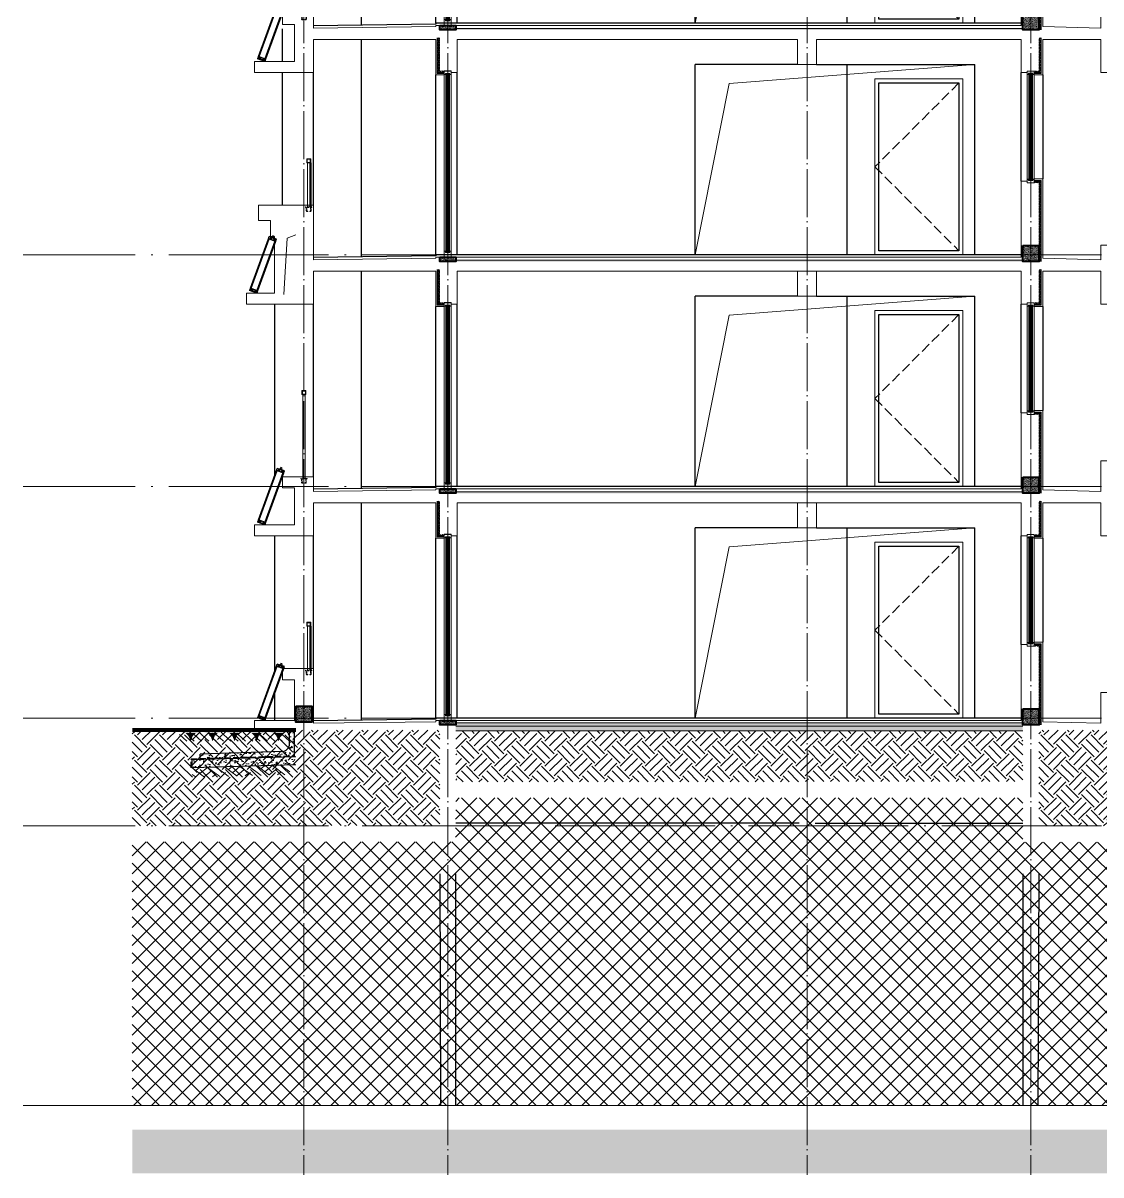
# Model space of a CAD drawing. Extents: x -518115 to 389031, y -231062 to 1628073.
# Drawn here: x 28807 to 42304, y -113895 to -99476 of the extents above; entities that cross this region are included whole.
import ezdxf

# ---------------------------------------------------------------- set-up
doc = ezdxf.new("R2010")
doc.units = 0
doc.header["$LTSCALE"] = 1000
doc.header["$MEASUREMENT"] = 0
for name, pattern in [('#P_--_20B1_001_t3$0$DASH', [0.35, 0.25, -0.1]), ('DASH', [0.35, 0.25, -0.1]), ('DOTE', [2.42, 2, -0.2, 0.02, -0.2])]:
    doc.linetypes.add(name, pattern=pattern)
for name, color, linetype in [('5-平立面看线1', 45, 'Continuous'), ('COLUMN', 9, 'Continuous'), ('Stair-栏杆', 142, 'Continuous'), ('实线层', 7, 'Continuous'), ('看线', 251, 'Continuous'), ('立面-看线', 251, 'Continuous')]:
    doc.layers.add(name, color=color, linetype=linetype)
for name, color, linetype, lineweight in [('DOTE', 19, 'DOTE', 9), ('PUB_HATCH', 8, 'Continuous', 9), ('S_WINDOW', 144, 'Continuous', 15), ('WALL', 9, 'Continuous', 40), ('内粉刷', 37, 'Continuous', 9), ('填充', 251, 'Continuous', 5), ('立面-中轮廓线', 213, 'Continuous', 35), ('立面-普通轮廓', 7, 'Continuous', 18), ('立面-栏杆', 105, 'Continuous', 15), ('立面-洞口示意', 152, 'Continuous', 13), ('立面-窗', 129, 'Continuous', 30), ('立面-窗开启线', 250, 'Continuous', 13), ('粉刷', 251, 'Continuous', 9), ('细细', 250, 'Continuous', 0)]:
    doc.layers.add(name, color=color, linetype=linetype, lineweight=lineweight)
pattern_1 = [(0, (-256764.401, -291910.8335), (16.66875, 9.623705), [11.1125, -22.225]), (120, (-256764.401, -291910.8335), (-16.66874801, 9.62370845), [11.1125, -22.225]), (60, (-256764.401, -291910.8335), (1.99e-06, 19.24741345), [-22.225, 11.1125])]
pattern_2 = [(315, (-218910.2607, -140541.0897), (-1.767766953, -1.767766953), []), (315, (-218909.0822, -140541.0897), (-1.767766953, -1.767766953), [])]
pattern_3 = [(315, (-218910.2607, -141979.3279), (-1.767766953, -1.767766953), []), (315, (-218909.0822, -141979.3279), (-1.767766953, -1.767766953), [])]
pattern_4 = [(315, (145053.3697, 680712.4302), (-1.76776695, -1.76776695), []), (315, (145054.5482, 680712.4302), (-1.76776695, -1.76776695), [])]
pattern_5 = [(315, (145053.3697, 678374.192), (-1.76776695, -1.76776695), []), (315, (145054.5482, 678374.192), (-1.76776695, -1.76776695), [])]
pattern_6 = [(0, (-259464.401, -291910.8335), (16.66875, 9.623705), [11.1125, -22.225]), (120, (-259464.401, -291910.8335), (-16.66874801, 9.62370845), [11.1125, -22.225]), (60, (-259464.401, -291910.8335), (1.99e-06, 19.24741345), [-22.225, 11.1125])]
pattern_7 = [(50, (28072.99, 249033.25), (143.452037, -12.550427), [15, -165]), (355, (28072.99, 249033.25), (-27.750267, 150.438427), [12, -132]), (100.4514, (28084.94, 249032.2), (115.701876, 137.88791), [12.74804, -140.22842]), (46.1842, (28072.99, 249073.25), (213.44821, -33.1038), [22.5, -247.5]), (96.6356, (28090.77, 249070.5), (186.93254, 194.82357), [19.12206, -210.3426]), (351.1842, (28072.99, 249073.25), (186.93239, 194.82372), [18, -198]), (21, (28092.99, 249063.25), (119.38141, -80.52378), [15, -165]), (326, (28092.99, 249063.25), (48.663066, 145.03001), [12, -132]), (71.4514, (28102.93, 249056.54), (168.044526, 64.5061), [12.74804, -140.22842]), (37.5, (28072.986, 249033.25), (2.431971, 66.578771), [0, -130.4, 0, -134, 0, -132.5]), (7.5, (28072.986, 249033.25), (52.613907, 78.882342), [0, -76.4, 0, -127.4, 0, -50.5]), (327.5, (28028.386, 249033.25), (106.764487, -4.510974), [0, -50, 0, -156, 0, -207]), (317.5, (28008.39, 249033.25), (116.637234, 20.020996), [0, -65, 0, -103.6, 0, -147])]
pattern_8 = [(0, (-767029.255, -487823.398), (16.66875, 9.623705), [11.1125, -22.225]), (120, (-767029.255, -487823.398), (-16.66874801, 9.62370845), [11.1125, -22.225]), (60, (-767029.255, -487823.398), (1.99e-06, 19.24741345), [-22.225, 11.1125])]
pattern_9 = [(0, (-769729.255, -487823.398), (16.66875, 9.623705), [11.1125, -22.225]), (120, (-769729.255, -487823.398), (-16.66874801, 9.62370845), [11.1125, -22.225]), (60, (-769729.255, -487823.398), (1.99e-06, 19.24741345), [-22.225, 11.1125])]
pattern_10 = [(0, (-767029.255, -490723.398), (16.66875, 9.623705), [11.1125, -22.225]), (120, (-767029.255, -490723.398), (-16.66874801, 9.62370845), [11.1125, -22.225]), (60, (-767029.255, -490723.398), (1.99e-06, 19.24741345), [-22.225, 11.1125])]
pattern_11 = [(0, (-769729.255, -490723.398), (16.66875, 9.623705), [11.1125, -22.225]), (120, (-769729.255, -490723.398), (-16.66874801, 9.62370845), [11.1125, -22.225]), (60, (-769729.255, -490723.398), (1.99e-06, 19.24741345), [-22.225, 11.1125])]

# ---------------------------------------------------------------- blocks, each defined once
blk = doc.blocks.new('A$C7DFF5D65')
at = {"layer": '立面-普通轮廓'}
blk.add_lwpolyline([(0, 0), (-1100, 0), (-1100, 2200), (0, 2200)], close=True, dxfattribs=at)
at = {"layer": '立面-窗'}
blk.add_lwpolyline([(-50, 50), (-1050, 50), (-1050, 2150), (-50, 2150)], close=True, dxfattribs=at)
at = {"layer": '立面-窗开启线', "linetype": '#P_--_20B1_001_t3$0$DASH', "ltscale": 0.5}
blk.add_lwpolyline([(-50, 2150), (-1100, 1100), (-50, 50)], dxfattribs=at)
blk = doc.blocks.new('zrszerf')
at = {"layer": '细细'}
h = blk.add_hatch(dxfattribs=at)
h.set_pattern_fill('金属', color=256, style=0)
h.set_pattern_definition(pattern_2)
h.paths.add_polyline_path([(257695, 608543), (257715, 608543), (257715, 608557), (257765, 608557), (257765, 608543), (257785, 608543), (257785, 608588), (257695, 608588)])
h.paths.add_polyline_path([(257713, 608559), (257713, 608545), (257697, 608545), (257697, 608586), (257783, 608586), (257783, 608545), (257767, 608545), (257767, 608559)], flags=16)
h = blk.add_hatch(dxfattribs=at)
h.set_pattern_fill('金属', color=256, style=0)
h.set_pattern_definition(pattern_2)
h.paths.add_polyline_path([(257762, 608555), (257762, 608530), (257750, 608530), (257750, 608540), (257729, 608540), (257729, 608530), (257717, 608530), (257717, 608555)])
h.paths.add_polyline_path([(257719, 608553), (257719, 608532), (257727, 608532), (257727, 608542), (257752, 608542), (257752, 608532), (257760, 608532), (257760, 608553)], flags=16)
h = blk.add_hatch(color=256, dxfattribs=at)
edge = h.paths.add_edge_path()
edge.add_line((257735, 608540), (257735, 608528))
edge.add_arc((257740, 608520), 9.44, 61.5175, 118.4825, ccw=False)
edge.add_line((257744, 608528), (257744, 608540))
edge.add_arc((257740, 608548), 9.44, 241.5175, 298.4825, ccw=False)
h = blk.add_hatch(dxfattribs=at)
h.set_pattern_fill('金属', color=256, style=0)
h.set_pattern_definition(pattern_3)
h.paths.add_polyline_path([(257695, 607233), (257715, 607233), (257715, 607220), (257765, 607220), (257765, 607233), (257785, 607233), (257785, 607188), (257695, 607188)])
h.paths.add_polyline_path([(257713, 607218), (257713, 607231), (257697, 607231), (257697, 607190), (257783, 607190), (257783, 607231), (257767, 607231), (257767, 607218)], flags=16)
h = blk.add_hatch(dxfattribs=at)
h.set_pattern_fill('金属', color=256, style=0)
h.set_pattern_definition(pattern_3)
h.paths.add_polyline_path([(257762, 607222), (257762, 607247), (257750, 607247), (257750, 607237), (257729, 607237), (257729, 607247), (257717, 607247), (257717, 607222)])
h.paths.add_polyline_path([(257719, 607224), (257719, 607245), (257727, 607245), (257727, 607235), (257752, 607235), (257752, 607245), (257760, 607245), (257760, 607224)], flags=16)
h = blk.add_hatch(color=256, dxfattribs=at)
edge = h.paths.add_edge_path()
edge.add_line((257735, 607237), (257735, 607249))
edge.add_arc((257740, 607257), 9.44, 241.5175, 298.4825)
edge.add_line((257744, 607249), (257744, 607237))
edge.add_arc((257740, 607229), 9.44, 61.5175, 118.4825)
at = {"layer": 'S_WINDOW'}
for p, q in [((257695, 607233), (257695, 608543)), ((257717, 607247), (257717, 608530)), ((257762, 607247), (257762, 608530)), ((257785, 607233), (257785, 608543))]:
    blk.add_line(p, q, dxfattribs=at)
for points in [[(257785, 608588), (257785, 608543), (257765, 608543), (257765, 608557), (257715, 608557), (257715, 608543), (257695, 608543), (257695, 608588)], [(257783, 608586), (257783, 608545), (257767, 608545), (257767, 608559), (257713, 608559), (257713, 608545), (257697, 608545), (257697, 608586)], [(257762, 608555), (257762, 608530), (257750, 608530), (257750, 608540), (257729, 608540), (257729, 608530), (257717, 608530), (257717, 608555)], [(257760, 608553), (257760, 608532), (257752, 608532), (257752, 608542), (257727, 608542), (257727, 608532), (257719, 608532), (257719, 608553)], [(257785, 607188), (257785, 607233), (257765, 607233), (257765, 607220), (257715, 607220), (257715, 607233), (257695, 607233), (257695, 607188)], [(257783, 607190), (257783, 607231), (257767, 607231), (257767, 607218), (257713, 607218), (257713, 607231), (257697, 607231), (257697, 607190)], [(257762, 607222), (257762, 607247), (257750, 607247), (257750, 607237), (257729, 607237), (257729, 607247), (257717, 607247), (257717, 607222)], [(257760, 607224), (257760, 607245), (257752, 607245), (257752, 607235), (257727, 607235), (257727, 607245), (257719, 607245), (257719, 607224)]]:
    blk.add_lwpolyline(points, close=True, dxfattribs=at)
at = {"layer": '细细'}
for points in [[(257729, 608530), (257729, 607247)], [(257735, 607249), (257735, 608540)], [(257744, 607249), (257744, 608540)], [(257750, 608530), (257750, 607247)]]:
    blk.add_lwpolyline(points, dxfattribs=at)
for points in [[(257735, 608540), (257735, 608528, -0.253805), (257744, 608528), (257744, 608540, -0.253805)], [(257735, 607237), (257735, 607249, 0.253805), (257744, 607249), (257744, 607237, 0.253805)]]:
    blk.add_lwpolyline(points, format="xyb", close=True, dxfattribs=at)
blk = doc.blocks.new('A$C1D9D50FA')
at = {"layer": '立面-栏杆'}
for p, q in [((-15, 0), (-15, 1050)), ((15, 1050), (15, 0))]:
    blk.add_line(p, q, dxfattribs=at)
at = {"layer": '立面-栏杆', "linetype": 'DASH', "ltscale": 0.1}
for p, q in [((40, 0), (-40, 0)), ((-40, 0), (-40, -7)), ((40, -7), (40, 0)), ((-40, -7), (-30, -7)), ((-30, -7), (-30, -51)), ((-22, -7), (22, -7)), ((-22, -51), (-22, -7)), ((-15, -53), (-21, -53)), ((-21, -60), (-15, -60)), ((-13, -57), (-13, -56)), ((13, -56), (13, -57)), ((21, -53), (15, -53)), ((15, -60), (21, -60)), ((22, -7), (22, -51)), ((30, -7), (40, -7)), ((30, -51), (30, -7))]:
    blk.add_line(p, q, dxfattribs=at)
at = {"layer": '立面-栏杆'}
for points in [[(25, 1100), (-25, 1100), (-25, 1050), (25, 1050)], [(19, 1094), (-19, 1094), (-19, 1056), (19, 1056)]]:
    blk.add_lwpolyline(points, close=True, dxfattribs=at)
at = {"layer": '立面-栏杆', "linetype": 'DASH', "ltscale": 0.1}
for centre, major_axis, start_param, end_param in [((-21, -51), (6.36, 6.36), 2.356194, 3.926991), ((-21, -51), (1.27, 1.27), 2.356194, 3.926991), ((-15, -56), (1.91, 1.91), 5.497787, 7.068583), ((-15, -57), (1.91, 1.91), 3.926991, 5.497787), ((15, -56), (1.91, 1.91), 0.785398, 2.356194), ((17, -55), (3.53, 3.53), 2.748894, 3.534292), ((21, -51), (-6.36, 6.36), 2.356194, 3.926991), ((21, -51), (-1.27, 1.27), 2.356194, 3.926991)]:
    blk.add_ellipse(centre, major_axis=major_axis, ratio=1, start_param=start_param, end_param=end_param, dxfattribs=at)
blk = doc.blocks.new('afzdfsregf')
at = {"layer": '细细'}
h = blk.add_hatch(dxfattribs=at)
h.set_pattern_fill('金属', color=256, style=0)
h.set_pattern_definition(pattern_4)
h.paths.add_polyline_path([(221064, 608914), (221044, 608914), (221044, 608927), (220994, 608927), (220994, 608914), (220974, 608914), (220974, 608959), (221064, 608959)])
h.paths.add_polyline_path([(221046, 608929), (221046, 608916), (221062, 608916), (221062, 608957), (220976, 608957), (220976, 608916), (220992, 608916), (220992, 608929)], flags=16)
h = blk.add_hatch(dxfattribs=at)
h.set_pattern_fill('金属', color=256, style=0)
h.set_pattern_definition(pattern_4)
h.paths.add_polyline_path([(220996, 608925), (220996, 608900), (221008, 608900), (221008, 608910), (221029, 608910), (221029, 608900), (221041, 608900), (221041, 608925)])
h.paths.add_polyline_path([(221039, 608923), (221039, 608902), (221031, 608902), (221031, 608912), (221006, 608912), (221006, 608902), (220998, 608902), (220998, 608923)], flags=16)
h = blk.add_hatch(color=256, dxfattribs=at)
edge = h.paths.add_edge_path()
edge.add_line((221023, 608910), (221023, 608898))
edge.add_arc((221019, 608890), 9.44, 61.5175, 118.4825)
edge.add_line((221014, 608898), (221014, 608910))
edge.add_arc((221019, 608919), 9.44, 241.5175, 298.4825)
h = blk.add_hatch(dxfattribs=at)
h.set_pattern_fill('金属', color=256, style=0)
h.set_pattern_definition(pattern_5)
h.paths.add_polyline_path([(221064, 606704), (221044, 606704), (221044, 606690), (220994, 606690), (220994, 606704), (220974, 606704), (220974, 606659), (221064, 606659)])
h.paths.add_polyline_path([(221046, 606688), (221046, 606702), (221062, 606702), (221062, 606661), (220976, 606661), (220976, 606702), (220992, 606702), (220992, 606688)], flags=16)
h = blk.add_hatch(dxfattribs=at)
h.set_pattern_fill('金属', color=256, style=0)
h.set_pattern_definition(pattern_5)
h.paths.add_polyline_path([(220996, 606692), (220996, 606717), (221008, 606717), (221008, 606707), (221029, 606707), (221029, 606717), (221041, 606717), (221041, 606692)])
h.paths.add_polyline_path([(221039, 606694), (221039, 606715), (221031, 606715), (221031, 606705), (221006, 606705), (221006, 606715), (220998, 606715), (220998, 606694)], flags=16)
h = blk.add_hatch(color=256, dxfattribs=at)
edge = h.paths.add_edge_path()
edge.add_line((221023, 606707), (221023, 606719))
edge.add_arc((221019, 606728), 9.44, 241.5175, 298.4825, ccw=False)
edge.add_line((221014, 606719), (221014, 606707))
edge.add_arc((221019, 606699), 9.44, 61.5175, 118.4825, ccw=False)
at = {"layer": 'S_WINDOW'}
for p, q in [((220974, 606704), (220974, 608914)), ((221064, 606704), (221064, 608914)), ((220996, 606717), (220996, 608900)), ((221041, 606717), (221041, 608900))]:
    blk.add_line(p, q, dxfattribs=at)
for points in [[(220974, 608959), (220974, 608914), (220994, 608914), (220994, 608927), (221044, 608927), (221044, 608914), (221064, 608914), (221064, 608959)], [(220976, 608957), (220976, 608916), (220992, 608916), (220992, 608929), (221046, 608929), (221046, 608916), (221062, 608916), (221062, 608957)], [(220996, 608925), (220996, 608900), (221008, 608900), (221008, 608910), (221029, 608910), (221029, 608900), (221041, 608900), (221041, 608925)], [(220998, 608923), (220998, 608902), (221006, 608902), (221006, 608912), (221031, 608912), (221031, 608902), (221039, 608902), (221039, 608923)], [(220974, 606659), (220974, 606704), (220994, 606704), (220994, 606690), (221044, 606690), (221044, 606704), (221064, 606704), (221064, 606659)], [(220976, 606661), (220976, 606702), (220992, 606702), (220992, 606688), (221046, 606688), (221046, 606702), (221062, 606702), (221062, 606661)], [(220996, 606692), (220996, 606717), (221008, 606717), (221008, 606707), (221029, 606707), (221029, 606717), (221041, 606717), (221041, 606692)], [(220998, 606694), (220998, 606715), (221006, 606715), (221006, 606705), (221031, 606705), (221031, 606715), (221039, 606715), (221039, 606694)]]:
    blk.add_lwpolyline(points, close=True, dxfattribs=at)
at = {"layer": '细细'}
for points in [[(221014, 606719), (221014, 608910)], [(221023, 606719), (221023, 608910)], [(221008, 608900), (221008, 606717)], [(221029, 608900), (221029, 606717)]]:
    blk.add_lwpolyline(points, dxfattribs=at)
for points in [[(221023, 608910), (221023, 608898, 0.253805), (221014, 608898), (221014, 608910, 0.253805)], [(221023, 606707), (221023, 606719, -0.253805), (221014, 606719), (221014, 606707, -0.253805)]]:
    blk.add_lwpolyline(points, format="xyb", close=True, dxfattribs=at)
blk = doc.blocks.new('A$C39C008DC')
at = {"layer": '实线层', "color": 5}
for p, q in [((31, 60), (256, 678)), ((257, 678), (32, 60)), ((32, 60), (257, 677)), ((260, 676), (35, 59)), ((260, 676), (36, 59)), ((334, 649), (109, 32)), ((334, 649), (110, 32)), ((118, 29), (343, 646)), ((343, 646), (119, 29)), ((119, 29), (344, 646)), ((255, 678), (265, 706)), ((255, 678), (265, 706)), ((345, 645), (255, 678)), ((353, 669), (263, 702)), ((353, 669), (264, 702)), ((355, 674), (265, 706)), ((355, 674), (265, 706)), ((265, 706), (265, 706)), ((280, 678), (281, 681)), ((282, 676), (280, 678)), ((281, 672), (286, 685)), ((281, 681), (284, 681)), ((285, 676), (282, 676)), ((284, 681), (286, 679)), ((286, 679), (285, 676)), ((304, 696), (297, 695)), ((323, 685), (297, 695)), ((304, 696), (311, 715)), ((304, 696), (319, 690)), ((326, 709), (311, 715)), ((319, 690), (326, 709)), ((319, 690), (323, 685)), ((321, 657), (326, 671)), ((321, 663), (322, 666)), ((323, 661), (321, 663)), ((322, 666), (324, 667)), ((325, 662), (323, 661)), ((324, 667), (326, 664)), ((326, 664), (325, 662)), ((345, 646), (355, 674)), ((345, 645), (355, 673)), ((355, 673), (355, 673)), ((31, 61), (20, 32)), ((30, 61), (20, 33)), ((110, 0), (20, 33)), ((20, 33), (20, 33)), ((110, 0), (20, 32)), ((112, 5), (22, 38)), ((111, 5), (22, 37)), ((120, 28), (30, 61)), ((120, 28), (32, 60)), ((54, 49), (49, 35)), ((50, 45), (49, 42)), ((49, 42), (51, 40)), ((53, 45), (50, 45)), ((51, 40), (53, 40)), ((54, 43), (53, 45)), ((53, 40), (54, 43)), ((93, 29), (92, 26)), ((92, 26), (94, 24)), ((98, 33), (93, 20)), ((96, 29), (93, 29)), ((94, 24), (97, 24)), ((98, 27), (96, 29)), ((97, 24), (98, 27)), ((120, 28), (110, 0)), ((120, 28), (110, 0)), ((110, 0), (110, 0))]:
    blk.add_line(p, q, dxfattribs=at)
for points in [[(263, 702), (263, 702), (263, 702), (264, 702), (264, 702)], [(353, 669), (353, 669), (353, 669), (353, 669), (353, 669)], [(22, 38), (22, 37), (22, 37), (22, 37), (22, 37)], [(112, 5), (112, 5), (112, 5), (111, 5), (111, 5)]]:
    blk.add_lwpolyline(points, dxfattribs=at)
for centre, radius in [((283, 679), 10), ((283, 679), 9.5), ((323, 664), 10), ((323, 664), 9.5), ((52, 42), 9.5), ((52, 42), 10), ((95, 26), 10), ((95, 26), 9.5)]:
    blk.add_circle(centre, radius, dxfattribs=at)
for centre, start, end in [((265, 706), 70, 160), ((355, 673), 340, 70), ((20, 33), 160, 250), ((110, 0), 250, 340)]:
    blk.add_arc(centre, 0.5, start, end, dxfattribs=at)
blk = doc.blocks.new('A$C01BC52BD')
at = {"layer": '立面-栏杆'}
for p, q in [((-15, 0), (-15, 450)), ((15, 450), (15, 0))]:
    blk.add_line(p, q, dxfattribs=at)
at = {"layer": '立面-栏杆', "linetype": 'DASH', "ltscale": 0.1}
for p, q in [((40, 0), (-40, 0)), ((-40, 0), (-40, -7)), ((40, -7), (40, 0)), ((-40, -7), (-30, -7)), ((-30, -7), (-30, -51)), ((-22, -7), (22, -7)), ((-22, -51), (-22, -7)), ((-15, -53), (-21, -53)), ((-21, -60), (-15, -60)), ((-13, -57), (-13, -56)), ((13, -56), (13, -57)), ((21, -53), (15, -53)), ((15, -60), (21, -60)), ((22, -7), (22, -51)), ((30, -7), (40, -7)), ((30, -51), (30, -7))]:
    blk.add_line(p, q, dxfattribs=at)
at = {"layer": '立面-栏杆'}
for points in [[(25, 500), (-25, 500), (-25, 450), (25, 450)], [(19, 494), (-19, 494), (-19, 456), (19, 456)]]:
    blk.add_lwpolyline(points, close=True, dxfattribs=at)
at = {"layer": '立面-栏杆', "linetype": 'DASH', "ltscale": 0.1}
for centre, major_axis, start_param, end_param in [((-21, -51), (6.36, 6.36), 2.356194, 3.926991), ((-21, -51), (1.27, 1.27), 2.356194, 3.926991), ((-15, -56), (1.91, 1.91), 5.497787, 7.068583), ((-15, -57), (1.91, 1.91), 3.926991, 5.497787), ((15, -56), (1.91, 1.91), 0.785398, 2.356194), ((17, -55), (3.53, 3.53), 2.748894, 3.534292), ((21, -51), (-6.36, 6.36), 2.356194, 3.926991), ((21, -51), (-1.27, 1.27), 2.356194, 3.926991)]:
    blk.add_ellipse(centre, major_axis=major_axis, ratio=1, start_param=start_param, end_param=end_param, dxfattribs=at)
blk = doc.blocks.new('GDFGDGRGDGD')
at = {"layer": '立面-看线'}
h = blk.add_hatch(dxfattribs=at)
h.set_pattern_fill('HONEY', color=256, scale=7)
h.set_pattern_definition(pattern_6)
h.paths.add_polyline_path([(551819, 93536), (551789, 93536), (551789, 94436), (551734, 94436), (551734, 94466), (551819, 94466)])
h = blk.add_hatch(dxfattribs=at)
h.set_pattern_fill('碎沙', color=256, scale=4)
h.set_pattern_definition([(37.5, (-249464.4014, -291910.8335), (-0.32000626, 9.78826475), [0, -7.7216, 0, -8.636, 0, -8.255]), (7.5, (-249464.401, -291910.833), (8.99046566, 14.33650201), [0, -4.1656, 0, -6.9596, 0, -2.667]), (327.5, (-249470.65, -291910.8335), (15.819847405, 0.02874369), [0, -2.54, 0, -9.144, 0, -11.938]), (317.5, (-249470.65, -291910.833), (15.27112905, 4.45858647), [0, -1.27, 0, -5.9944, 0, -6.858])])
h.paths.add_polyline_path([(551589, 93451), (551789, 93451), (551789, 93651), (551589, 93651)])
h = blk.add_hatch(dxfattribs=at)
h.set_pattern_fill('碎沙', color=256, scale=4)
h.set_pattern_definition([(37.5, (-256764.4014, -291910.8335), (-0.32000626, 9.78826475), [0, -7.7216, 0, -8.636, 0, -8.255]), (7.5, (-256764.401, -291910.833), (8.99046566, 14.33650201), [0, -4.1656, 0, -6.9596, 0, -2.667]), (327.5, (-256770.65, -291910.8335), (15.819847405, 0.02874369), [0, -2.54, 0, -9.144, 0, -11.938]), (317.5, (-256770.65, -291910.833), (15.27112905, 4.45858647), [0, -1.27, 0, -5.9944, 0, -6.858])])
h.paths.add_polyline_path([(544289, 93451), (544489, 93451), (544489, 93506), (544289, 93506)])
h = blk.add_hatch(dxfattribs=at)
h.set_pattern_fill('HONEY', color=256, scale=7)
h.set_pattern_definition(pattern_1)
h.paths.add_polyline_path([(551589, 93466), (544489, 93466), (544489, 93451), (551589, 93451)])
h = blk.add_hatch(dxfattribs=at)
h.set_pattern_fill('HONEY', color=256, scale=7)
h.set_pattern_definition(pattern_6)
h.paths.add_polyline_path([(551789, 93451), (551819, 93451), (551819, 93536), (551789, 93536)])
h.paths.add_polyline_path([(551819, 93351), (551789, 93351), (551789, 92936), (551734, 92936), (551734, 92906), (551819, 92906)])
h = blk.add_hatch(dxfattribs=at)
h.set_pattern_fill('HONEY', color=256, scale=7)
h.set_pattern_definition(pattern_1)
h.paths.add_polyline_path([(544259, 93351), (544289, 93351), (544289, 92936), (544344, 92936), (544344, 92906), (544259, 92906)])
at = {"layer": 'PUB_HATCH', "color": 215, "true_color": 0xa953a0}
blk.add_line((544489, 93466), (551589, 93466), dxfattribs=at)
for points in [[(551734, 94466), (551819, 94466), (551819, 93451)], [(544259, 93351), (544259, 92906), (544344, 92906)], [(551819, 93351), (551819, 92906), (551734, 92906)]]:
    blk.add_lwpolyline(points, dxfattribs=at)
at = {"layer": 'S_WINDOW'}
blk.add_lwpolyline([(544344, 93536), (544434, 93536), (544434, 93506), (544344, 93506)], close=True, dxfattribs=at)
at = {"layer": 'WALL', "color": 7}
for points in [[(551589, 93651), (551789, 93651), (551789, 93451), (551589, 93451)], [(544289, 93506), (544489, 93506), (544489, 93451), (544289, 93451)]]:
    blk.add_lwpolyline(points, close=True, dxfattribs=at)
at = {"layer": '内粉刷'}
for points in [[(551569, 93506), (551569, 94456), (551644, 94456)], [(551734, 94486), (551839, 94486), (551839, 93491)], [(542709, 93471), (542709, 93656), (542319, 93656), (542319, 93516), (542469, 93516), (542469, 93056), (541969, 93056), (541969, 92916), (542709, 92916), (542709, 93331), (544239, 93331), (544239, 92886), (544344, 92886)], [(552569, 93471), (552569, 93656), (552959, 93656), (552959, 93516), (552809, 93516), (552809, 93056), (552959, 93056), (552959, 92916), (552569, 92916), (552569, 93331)], [(551569, 93506), (544239, 93506), (544239, 93491), (542709, 93471)], [(551839, 93491), (552569, 93471)], [(544434, 92916), (544509, 92916), (544509, 93331), (548769, 93331)], [(548769, 93331), (548769, 93016), (549009, 93016), (549009, 93331)], [(549009, 93331), (551569, 93331), (551569, 92916), (551644, 92916)], [(551839, 93331), (551839, 92886), (551734, 92886)], [(551839, 93331), (552569, 93331)]]:
    blk.add_lwpolyline(points, dxfattribs=at)
at = {"layer": '看线', "color": 252, "true_color": 0x939598}
for p, q in [((543309, 93509), (543309, 96231)), ((548769, 95916), (547489, 95916)), ((549009, 95916), (550989, 95916)), ((542319, 93739), (542319, 95816)), ((542319, 93056), (542319, 93464))]:
    blk.add_line(p, q, dxfattribs=at)
at = {"layer": '看线'}
for p, q in [((542709, 93656), (542709, 95816)), ((544239, 93536), (544239, 95786)), ((544509, 93536), (544509, 95816)), ((551569, 94456), (551569, 95816)), ((551839, 95786), (551839, 94486)), ((552569, 95816), (552569, 93656)), ((552569, 95786), (552569, 93656)), ((552809, 95816), (552809, 93656))]:
    blk.add_line(p, q, dxfattribs=at)
at = {"layer": '看线', "color": 252, "true_color": 0x939598}
for points in [[(547489, 93536), (547489, 95916)], [(550989, 93536), (550989, 95916)]]:
    blk.add_lwpolyline(points, dxfattribs=at)
at = {"layer": '看线'}
blk.add_lwpolyline([(549389, 93536), (549389, 95916)], dxfattribs=at)
at = {"layer": '看线', "color": 32}
blk.add_lwpolyline([(551569, 93536), (544239, 93536), (544239, 93521), (542709, 93501)], dxfattribs=at)
at = {"layer": '立面-中轮廓线'}
for p, q in [((553589, 96436), (553589, 93536)), ((555239, 96436), (555239, 93536))]:
    blk.add_line(p, q, dxfattribs=at)
for name, p in [('afzdfsregf', (323370, -513123)), ('zrszerf', (293949, -512752)), ('A$C7DFF5D65', (550839, 93536)), ('A$C1D9D50FA', (542589, 93636)), ('A$C01BC52BD', (552689, 93636)), ('A$C39C008DC', (541989, 93056))]:
    blk.add_blockref(name, p)
blk = doc.blocks.new('$LinePat$素土夯实')
at = {"color": 0}
for p, q in [((0, -210), (210, 0)), ((120, -300), (420, 0)), ((420, 0), (608, -188)), ((495, -300), (795, 0)), ((615, 0), (705, -90)), ((210, -210), (300, -300)), ((315, -105), (502, -293)), ((705, -300), (795, -210))]:
    blk.add_line(p, q, dxfattribs=at)
blk = doc.blocks.new('$LinePat$自然土壤')
at = {"color": 0}
for p, q in [((0, -90), (71, -19)), ((0, -300), (211, -89)), ((210, -300), (286, -224)), ((420, -300), (630, -90))]:
    blk.add_line(p, q, dxfattribs=at)
for points in [[(0, 0), (630, 0), (168, -45), (462, -45)], [(168, -45), (462, -45), (252, -132), (378, -132)], [(252, -132), (378, -132), (315, -300)]]:
    blk.add_solid(points, dxfattribs=at)
blk = doc.blocks.new('sanshui')
at = {"layer": '粉刷'}
h = blk.add_hatch(dxfattribs=at)
h.set_pattern_fill('混凝土', color=256, scale=20)
h.set_pattern_definition(pattern_7)
edge = h.paths.add_edge_path()
edge.add_line((346318, 427330), (346258, 427330))
edge.add_line((346258, 427330), (346258, 427160))
edge.add_arc((346158, 427160), 100, 271.7184, 360, ccw=False)
edge.add_line((346161, 427060), (345138, 427030))
edge.add_line((345138, 427030), (345138, 426970))
edge.add_line((345138, 426970), (346318, 427005))
edge.add_line((346318, 427005), (346318, 427330))
h = blk.add_hatch(dxfattribs=at)
h.set_pattern_fill('混凝土', color=256, scale=20)
h.set_pattern_definition(pattern_7)
h.paths.add_polyline_path([(346338, 426896), (346338, 426996), (345038, 426957), (345038, 426857)])
at = {"layer": 'COLUMN'}
for p, q in [((346258, 427330), (346318, 427330)), ((346258, 427160), (346258, 427330)), ((346318, 426995), (346318, 427330)), ((346338, 426996), (345038, 426957)), ((345038, 426857), (345038, 426957)), ((346161, 427060), (345138, 427030)), ((345138, 426960), (345138, 427030)), ((346338, 426896), (345038, 426857))]:
    blk.add_line(p, q, dxfattribs=at)
blk.add_arc((346158, 427160), 100, 271.7184, 0, dxfattribs=at)
at = {"layer": '立面-中轮廓线', "linetype": 'DASH', "ltscale": 0.3}
blk.add_lwpolyline([(345028, 426857), (345028, 426966), (346318, 427005)], dxfattribs=at)
at = {"layer": '粉刷'}
blk.add_line((344881, 427330), (346258, 427330), dxfattribs=at)
at = {"layer": '粉刷', "yscale": 0.4, "zscale": 0.4}
for name, p, xscale, rotation in [('$LinePat$自然土壤', (345157, 427310), -0.4369306507241237, 359.9999999999903), ('$LinePat$自然土壤', (345432, 427310), -0.4369306507241237, 359.9999999999903), ('$LinePat$自然土壤', (345707, 427310), -0.4369306507241237, 359.9999999999903), ('$LinePat$自然土壤', (345983, 427310), -0.4369306507241237, 359.9999999999903), ('$LinePat$自然土壤', (346258, 427310), -0.4369306507241237, 359.9999999999903), ('$LinePat$素土夯实', (345444, 426869), -0.5117605352322558, 1.718358001643932), ('$LinePat$素土夯实', (345851, 426881), -0.5117605352322558, 1.718358001643932), ('$LinePat$素土夯实', (346258, 426893), -0.5117605352322558, 1.718358001643932)]:
    blk.add_blockref(name, p, dxfattribs=dict(at, xscale=xscale, rotation=rotation))
blk = doc.blocks.new('A$C3A5F60BE')
at = {"layer": 'Stair-栏杆'}
h = blk.add_hatch(dxfattribs=at)
h.set_pattern_fill('水域', color=5, scale=5)
h.set_pattern_definition([(0, (-542648.838, -108936.119), (0, 10.23622015), [1.2795276, -8.956693]), (26.5650512, (-542647.5587, -108936.119), (10.236220737, 9.4e-08), [1.4305551, -21.458329]), (333.4349488, (-542639.8815, -108935.479), (10.23622078, -4e-09), [1.4305551, -21.458329]), (45, (-542646.279, -108935.479), (0, 10.2362206), [1.80952525, -12.666676]), (135, (-542639.8815, -108935.479), (-10.2362206, 1e-15), [1.80952525, -12.666676]), (26.5650512, (-542644.9996, -108934.1997), (10.236220737, 9.4e-08), [1.4305551, -21.458329]), (333.4349488, (-542642.4406, -108933.56), (10.23622078, -4e-09), [1.4305551, -21.458329]), (0, (-542643.72, -108933.56), (0, 10.23622015), [1.2795276, -8.956693])])
h.paths.add_polyline_path([(15, 0), (25, 0), (25, 550), (15, 550)])
at = {"layer": 'Stair-栏杆', "color": 5}
blk.add_lwpolyline([(25, 550), (25, 550), (25, 0), (25, 0)], close=True, dxfattribs=at)
at = {"layer": '立面-栏杆'}
for p, q in [((-15, 0), (-15, 550)), ((15, 550), (15, 0))]:
    blk.add_line(p, q, dxfattribs=at)
at = {"layer": '立面-栏杆', "linetype": 'DASH', "ltscale": 0.1}
for p, q in [((40, 0), (-40, 0)), ((-40, 0), (-40, -7)), ((40, -7), (40, 0)), ((-40, -7), (-30, -7)), ((-30, -7), (-30, -51)), ((-22, -7), (22, -7)), ((-22, -51), (-22, -7)), ((-15, -53), (-21, -53)), ((-21, -60), (-15, -60)), ((-13, -57), (-13, -56)), ((13, -56), (13, -57)), ((21, -53), (15, -53)), ((15, -60), (21, -60)), ((22, -7), (22, -51)), ((30, -7), (40, -7)), ((30, -51), (30, -7))]:
    blk.add_line(p, q, dxfattribs=at)
at = {"layer": '立面-栏杆'}
for points in [[(25, 600), (-25, 600), (-25, 550), (25, 550)], [(19, 594), (-19, 594), (-19, 556), (19, 556)]]:
    blk.add_lwpolyline(points, close=True, dxfattribs=at)
at = {"layer": '立面-栏杆', "linetype": 'DASH', "ltscale": 0.1}
for centre, major_axis, start_param, end_param in [((-21, -51), (6.36, 6.36), 2.356194, 3.926991), ((-21, -51), (1.27, 1.27), 2.356194, 3.926991), ((-15, -56), (1.91, 1.91), 5.497787, 7.068583), ((-15, -57), (1.91, 1.91), 3.926991, 5.497787), ((15, -56), (1.91, 1.91), 0.785398, 2.356194), ((17, -55), (3.53, 3.53), 2.748894, 3.534292), ((21, -51), (-6.36, 6.36), 2.356194, 3.926991), ((21, -51), (-1.27, 1.27), 2.356194, 3.926991)]:
    blk.add_ellipse(centre, major_axis=major_axis, ratio=1, start_param=start_param, end_param=end_param, dxfattribs=at)

msp = doc.modelspace()

# ---------------------------------------------------------------- hatches: boundary and pattern name
at = {"layer": '填充'}
h = msp.add_hatch(dxfattribs=at)
h.set_pattern_fill('AR-CONC', color=256, scale=30, style=0)
h.set_pattern_definition([(50, (-407300, 154416.723), (54.6554007, -4.7817257), [5.715, -62.865]), (355, (-407300, 154416.723), (-10.572848, 57.316993), [4.572, -50.292]), (100.451, (-407295.445, 154416.325), (44.0827505, 52.5350063), [4.857, -53.427]), (46.1842, (-407300, 154431.963), (81.323712, -12.612698), [8.5725, -94.2975]), (96.6356, (-407293.22, 154430.91), (71.22127, 74.227667), [7.2855, -80.1405]), (351.184, (-407300, 154431.96), (71.221382, 74.227535), [6.858, -75.438]), (21, (-407292.38, 154428.153), (45.484464, -30.6796556), [5.715, -62.865]), (326, (-407292.38, 154428.153), (18.5406085, 55.25639), [4.572, -50.292]), (71.4514, (-407288.59, 154425.597), (64.024947, 24.5768573), [4.857, -53.427]), (37.5, (-407300, 154416.723), (0.926581, 25.36651166), [0, -49.6824, 0, -51.054, 0, -50.4825]), (7.5, (-407300, 154416.723), (20.0458988, 30.0541724), [0, -29.1084, 0, -48.5394, 0, -19.2405]), (327.5, (-407316.993, 154416.723), (40.67717855, -1.7186232), [0, -19.05, 0, -59.436, 0, -78.867]), (317.5, (-407324.613, 154416.723), (44.4387544, 7.6279473), [0, -24.765, 0, -39.4716, 0, -56.007])])
h.paths.add_polyline_path([(34224, -108336.4), (41324, -108336.4), (41324, -108236.4), (34224, -108236.4)])
h = msp.add_hatch(dxfattribs=at)
h.set_pattern_fill('EARTH', color=250, scale=70, angle=45, style=0)
h.set_pattern_definition([(45, (-766729.94, -494791.1), (0, 314.308964), [222.25, -222.25]), (45, (-766788.88, -494732.18), (0, 314.308964), [222.25, -222.25]), (45, (-766847.8, -494673.24), (0, 314.308964), [222.25, -222.25]), (135, (-766847.8, -494633.95), (-314.308964, 0), [222.25, -222.25]), (135, (-766788.88, -494575.02), (-314.308964, 0), [222.25, -222.25]), (135, (-766729.94, -494516.09), (-314.308964, 0), [222.25, -222.25])])
edge = h.paths.add_edge_path()
edge.add_line((30174, -108326.9), (30174, -109520.1))
edge.add_line((30192.1, -109526.8), (34024, -109520.1))
edge.add_line((34024, -109520.1), (34024, -108326.8))
edge.add_line((34024, -108326.8), (30195.9, -108326.9))
h = msp.add_hatch(dxfattribs=at)
h.set_pattern_fill('EARTH', color=250, scale=70, angle=45, style=0)
h.set_pattern_definition([(45, (-759429.94, -494240.7), (0, 314.308964), [222.25, -222.25]), (45, (-759488.88, -494181.77), (0, 314.308964), [222.25, -222.25]), (45, (-759547.8, -494122.84), (0, 314.308964), [222.25, -222.25]), (135, (-759547.8, -494083.55), (-314.308964, 0), [222.25, -222.25]), (135, (-759488.88, -494024.62), (-314.308964, 0), [222.25, -222.25]), (135, (-759429.94, -493965.69), (-314.308964, 0), [222.25, -222.25])])
edge = h.paths.add_edge_path()
edge.add_line((34224, -108361.4), (34224, -108969.7))
edge.add_line((34224, -108976.4), (41324, -108969.7))
edge.add_line((41324, -108969.7), (41324, -108336.4))
edge.add_line((41324, -108336.4), (34224, -108336.5))
h = msp.add_hatch(dxfattribs=at)
h.set_pattern_fill('EARTH', color=250, scale=70, angle=45, style=0)
h.set_pattern_definition([(45, (-755379.94, -494790.7), (0, 314.308964), [222.25, -222.25]), (45, (-755438.88, -494731.77), (0, 314.308964), [222.25, -222.25]), (45, (-755497.8, -494672.84), (0, 314.308964), [222.25, -222.25]), (135, (-755497.8, -494633.55), (-314.308964, 0), [222.25, -222.25]), (135, (-755438.88, -494574.62), (-314.308964, 0), [222.25, -222.25]), (135, (-755379.94, -494515.69), (-314.308964, 0), [222.25, -222.25])])
edge = h.paths.add_edge_path()
edge.add_line((41524, -108326.5), (41524, -109519.7))
edge.add_line((41542.1, -109526.4), (50624, -109519.7))
edge.add_line((50624, -109519.7), (50624, -108326.4))
edge.add_line((50624, -108326.4), (41545.9, -108326.5))
h = msp.add_hatch(dxfattribs=at)
h.set_pattern_fill('ANSI37', color=196, scale=100, style=0)
h.set_pattern_definition([(45, (-1009223.43, -491270.43), (-112.253202, 112.253202), []), (135, (-1009223.43, -491270.43), (-112.253202, -112.253202), [])])
h.paths.add_polyline_path([(30174, -109726.8), (30174, -113026.8), (50624, -113026.8), (50624, -109726.8), (41324, -109728), (41324, -109176.4), (34224, -109176.4), (34223.7, -109726.8)])
h = msp.add_hatch(dxfattribs=at)
h.set_pattern_fill('EARTH', color=250, scale=70, angle=45, style=0)
h.set_pattern_definition([(45, (-563518.12, 203525.1), (0, 314.308964), [222.25, -222.25]), (45, (-563577.05, 203584.04), (0, 314.308964), [222.25, -222.25]), (45, (-563635.98, 203642.97), (0, 314.308964), [222.25, -222.25]), (135, (-563635.98, 203682.26), (-314.308964, 0), [222.25, -222.25]), (135, (-563577.05, 203741.2), (-314.308964, 0), [222.25, -222.25]), (135, (-563518.12, 203800.12), (-314.308964, 0), [222.25, -222.25])])
h.paths.add_polyline_path([(30174, -113876.7), (30174, -113326.5), (50624, -113326.5), (50624, -113876.7)])
at = {"layer": '立面-看线'}
h = msp.add_hatch(dxfattribs=at)
h.set_pattern_fill('HONEY', color=256, scale=7)
h.set_pattern_definition(pattern_9)
h.paths.add_polyline_path([(41554, -102376.4), (41524, -102376.4), (41524, -101476.4), (41469, -101476.4), (41469, -101446.4), (41554, -101446.4)])
h = msp.add_hatch(dxfattribs=at)
h.set_pattern_fill('碎沙', color=256, scale=4)
h.set_pattern_definition([(37.5, (-759729.255, -487823.398), (-0.32000626, 9.78826475), [0, -7.7216, 0, -8.636, 0, -8.255]), (7.5, (-759729.255, -487823.398), (8.99046566, 14.33650201), [0, -4.1656, 0, -6.9596, 0, -2.667]), (327.5, (-759735.503, -487823.398), (15.819847405, 0.02874369), [0, -2.54, 0, -9.144, 0, -11.938]), (317.5, (-759735.503, -487823.398), (15.27112905, 4.45858647), [0, -1.27, 0, -5.9944, 0, -6.858])])
h.paths.add_polyline_path([(41324, -102461.4), (41524, -102461.4), (41524, -102261.4), (41324, -102261.4)])
h = msp.add_hatch(dxfattribs=at)
h.set_pattern_fill('碎沙', color=256, scale=4)
h.set_pattern_definition([(37.5, (-767029.255, -487823.398), (-0.32000626, 9.78826475), [0, -7.7216, 0, -8.636, 0, -8.255]), (7.5, (-767029.255, -487823.398), (8.99046566, 14.33650201), [0, -4.1656, 0, -6.9596, 0, -2.667]), (327.5, (-767035.503, -487823.398), (15.819847405, 0.02874369), [0, -2.54, 0, -9.144, 0, -11.938]), (317.5, (-767035.503, -487823.398), (15.27112905, 4.45858647), [0, -1.27, 0, -5.9944, 0, -6.858])])
h.paths.add_polyline_path([(34024, -102461.4), (34224, -102461.4), (34224, -102406.4), (34024, -102406.4)])
h = msp.add_hatch(dxfattribs=at)
h.set_pattern_fill('HONEY', color=256, scale=7)
h.set_pattern_definition(pattern_8)
h.paths.add_polyline_path([(41324, -102446.4), (34224, -102446.4), (34224, -102461.4), (41324, -102461.4)])
h = msp.add_hatch(dxfattribs=at)
h.set_pattern_fill('HONEY', color=256, scale=7)
h.set_pattern_definition(pattern_9)
h.paths.add_polyline_path([(41524, -102461.4), (41554, -102461.4), (41554, -102376.4), (41524, -102376.4)])
h.paths.add_polyline_path([(41554, -102561.4), (41524, -102561.4), (41524, -102976.4), (41469, -102976.4), (41469, -103006.4), (41554, -103006.4)])
h = msp.add_hatch(dxfattribs=at)
h.set_pattern_fill('HONEY', color=256, scale=7)
h.set_pattern_definition(pattern_8)
h.paths.add_polyline_path([(33994, -102561.4), (34024, -102561.4), (34024, -102976.4), (34079, -102976.4), (34079, -103006.4), (33994, -103006.4)])
h = msp.add_hatch(dxfattribs=at)
h.set_pattern_fill('HONEY', color=256, scale=7)
h.set_pattern_definition(pattern_11)
h.paths.add_polyline_path([(41554, -105276.4), (41524, -105276.4), (41524, -104376.4), (41469, -104376.4), (41469, -104346.4), (41554, -104346.4)])
h = msp.add_hatch(dxfattribs=at)
h.set_pattern_fill('碎沙', color=256, scale=4)
h.set_pattern_definition([(37.5, (-759729.255, -490723.398), (-0.32000626, 9.78826475), [0, -7.7216, 0, -8.636, 0, -8.255]), (7.5, (-759729.255, -490723.398), (8.99046566, 14.33650201), [0, -4.1656, 0, -6.9596, 0, -2.667]), (327.5, (-759735.503, -490723.398), (15.819847405, 0.02874369), [0, -2.54, 0, -9.144, 0, -11.938]), (317.5, (-759735.503, -490723.398), (15.27112905, 4.45858647), [0, -1.27, 0, -5.9944, 0, -6.858])])
h.paths.add_polyline_path([(41324, -105361.4), (41524, -105361.4), (41524, -105161.4), (41324, -105161.4)])
h = msp.add_hatch(dxfattribs=at)
h.set_pattern_fill('碎沙', color=256, scale=4)
h.set_pattern_definition([(37.5, (-767029.255, -490723.398), (-0.32000626, 9.78826475), [0, -7.7216, 0, -8.636, 0, -8.255]), (7.5, (-767029.255, -490723.398), (8.99046566, 14.33650201), [0, -4.1656, 0, -6.9596, 0, -2.667]), (327.5, (-767035.503, -490723.398), (15.819847405, 0.02874369), [0, -2.54, 0, -9.144, 0, -11.938]), (317.5, (-767035.503, -490723.398), (15.27112905, 4.45858647), [0, -1.27, 0, -5.9944, 0, -6.858])])
h.paths.add_polyline_path([(34024, -105361.4), (34224, -105361.4), (34224, -105306.4), (34024, -105306.4)])
h = msp.add_hatch(dxfattribs=at)
h.set_pattern_fill('HONEY', color=256, scale=7)
h.set_pattern_definition(pattern_10)
h.paths.add_polyline_path([(41324, -105346.4), (34224, -105346.4), (34224, -105361.4), (41324, -105361.4)])
h = msp.add_hatch(dxfattribs=at)
h.set_pattern_fill('HONEY', color=256, scale=7)
h.set_pattern_definition(pattern_11)
h.paths.add_polyline_path([(41524, -105361.4), (41554, -105361.4), (41554, -105276.4), (41524, -105276.4)])
h.paths.add_polyline_path([(41554, -105461.4), (41524, -105461.4), (41524, -105876.4), (41469, -105876.4), (41469, -105906.4), (41554, -105906.4)])
h = msp.add_hatch(dxfattribs=at)
h.set_pattern_fill('HONEY', color=256, scale=7)
h.set_pattern_definition(pattern_10)
h.paths.add_polyline_path([(33994, -105461.4), (34024, -105461.4), (34024, -105876.4), (34079, -105876.4), (34079, -105906.4), (33994, -105906.4)])
h = msp.add_hatch(dxfattribs=at)
h.set_pattern_fill('HONEY', color=256, scale=7)
h.set_pattern_definition([(0, (-769729.255, -493623.398), (16.66875, 9.623705), [11.1125, -22.225]), (120, (-769729.255, -493623.398), (-16.66874801, 9.62370845), [11.1125, -22.225]), (60, (-769729.255, -493623.398), (1.99e-06, 19.24741345), [-22.225, 11.1125])])
h.paths.add_polyline_path([(41554, -108261.4), (41524, -108261.4), (41524, -107276.4), (41469, -107276.4), (41469, -107246.4), (41554, -107246.4)])
h = msp.add_hatch(dxfattribs=at)
h.set_pattern_fill('碎沙', color=256, scale=4)
h.set_pattern_definition([(37.5, (-768829.255, -493588.398), (-0.32000626, 9.78826475), [0, -7.7216, 0, -8.636, 0, -8.255]), (7.5, (-768829.255, -493588.398), (8.99046566, 14.33650201), [0, -4.1656, 0, -6.9596, 0, -2.667]), (327.5, (-768835.503, -493588.398), (15.819847405, 0.02874369), [0, -2.54, 0, -9.144, 0, -11.938]), (317.5, (-768835.503, -493588.398), (15.27112905, 4.45858647), [0, -1.27, 0, -5.9944, 0, -6.858])])
h.paths.add_polyline_path([(32224, -108226.4), (32424, -108226.4), (32424, -108026.4), (32224, -108026.4)])
h = msp.add_hatch(dxfattribs=at)
h.set_pattern_fill('碎沙', color=256, scale=4)
h.set_pattern_definition([(37.5, (-759729.255, -493623.398), (-0.32000626, 9.78826475), [0, -7.7216, 0, -8.636, 0, -8.255]), (7.5, (-759729.255, -493623.398), (8.99046566, 14.33650201), [0, -4.1656, 0, -6.9596, 0, -2.667]), (327.5, (-759735.503, -493623.398), (15.819847405, 0.02874369), [0, -2.54, 0, -9.144, 0, -11.938]), (317.5, (-759735.503, -493623.398), (15.27112905, 4.45858647), [0, -1.27, 0, -5.9944, 0, -6.858])])
h.paths.add_polyline_path([(41324, -108261.4), (41524, -108261.4), (41524, -108061.4), (41324, -108061.4)])
h = msp.add_hatch(dxfattribs=at)
h.set_pattern_fill('碎沙', color=256, scale=4)
h.set_pattern_definition([(37.5, (-767029.255, -493623.398), (-0.32000626, 9.78826475), [0, -7.7216, 0, -8.636, 0, -8.255]), (7.5, (-767029.255, -493623.398), (8.99046566, 14.33650201), [0, -4.1656, 0, -6.9596, 0, -2.667]), (327.5, (-767035.503, -493623.398), (15.819847405, 0.02874369), [0, -2.54, 0, -9.144, 0, -11.938]), (317.5, (-767035.503, -493623.398), (15.27112905, 4.45858647), [0, -1.27, 0, -5.9944, 0, -6.858])])
h.paths.add_polyline_path([(34024, -108261.4), (34224, -108261.4), (34224, -108206.4), (34024, -108206.4)])

# ---------------------------------------------------------------- linework, layer by layer
at = {"layer": '5-平立面看线1', "color": 1, "ltscale": 0.8, "const_width": 50}
msp.add_lwpolyline([(30174, -108326.4), (32224, -108326.4)], dxfattribs=at)
at = {"layer": 'DOTE', "linetype": 'DOTE', "ltscale": 0.3}
for p, q in [((32324, -80976.4), (32324, -113895.2)), ((34124, -80976.4), (34124, -113895.2)), ((38624, -80976.4), (38624, -113895.2)), ((41424, -80976.4), (41424, -113895.2))]:
    msp.add_line(p, q, dxfattribs=at)
at = {"layer": 'DOTE', "linetype": 'DOTE'}
for p, q in [((51991.3, -102376.4), (28806.6, -102376.4)), ((51991.3, -105276.4), (28806.6, -105276.4)), ((51991.3, -108176.4), (28806.6, -108176.4)), ((51991.3, -109526.4), (28806.6, -109526.4)), ((51991.3, -113026.4), (28806.6, -113026.4))]:
    msp.add_line(p, q, dxfattribs=at)
at = {"layer": 'PUB_HATCH', "color": 215, "true_color": 0xa953a0}
for p, q in [((34224, -102446.4), (41324, -102446.4)), ((34224, -105346.4), (41324, -105346.4))]:
    msp.add_line(p, q, dxfattribs=at)
for points in [[(41469, -101446.4), (41554, -101446.4), (41554, -102461.4)], [(33994, -102561.4), (33994, -103006.4), (34079, -103006.4)], [(41554, -102561.4), (41554, -103006.4), (41469, -103006.4)], [(41469, -104346.4), (41554, -104346.4), (41554, -105361.4)], [(33994, -105461.4), (33994, -105906.4), (34079, -105906.4)], [(41554, -105461.4), (41554, -105906.4), (41469, -105906.4)], [(41469, -107246.4), (41554, -107246.4), (41554, -108261.4)]]:
    msp.add_lwpolyline(points, dxfattribs=at)
at = {"layer": 'S_WINDOW'}
for points in [[(34079, -102376.4), (34169, -102376.4), (34169, -102406.4), (34079, -102406.4)], [(34079, -105276.4), (34169, -105276.4), (34169, -105306.4), (34079, -105306.4)], [(34079, -108176.4), (34169, -108176.4), (34169, -108206.4), (34079, -108206.4)]]:
    msp.add_lwpolyline(points, close=True, dxfattribs=at)
at = {"layer": 'WALL', "color": 7}
for points in [[(41324, -102261.4), (41524, -102261.4), (41524, -102461.4), (41324, -102461.4)], [(34024, -102406.4), (34224, -102406.4), (34224, -102461.4), (34024, -102461.4)], [(41324, -105161.4), (41524, -105161.4), (41524, -105361.4), (41324, -105361.4)], [(34024, -105306.4), (34224, -105306.4), (34224, -105361.4), (34024, -105361.4)], [(32224, -108026.4), (32424, -108026.4), (32424, -108226.4), (32224, -108226.4)], [(41324, -108061.4), (41524, -108061.4), (41524, -108261.4), (41324, -108261.4)], [(34024, -108206.4), (34224, -108206.4), (34224, -108261.4), (34024, -108261.4)]]:
    msp.add_lwpolyline(points, close=True, dxfattribs=at)
at = {"layer": '内粉刷'}
for p, q in [((34224, -108236.4), (41324, -108236.4)), ((34224, -108276.4), (41324, -108276.4)), ((34224, -108336.4), (41324, -108336.4)), ((30174, -113026.8), (50624, -113026.8))]:
    msp.add_line(p, q, dxfattribs=at)
for points in [[(41304, -102406.4), (41304, -101456.4), (41379, -101456.4)], [(41469, -101426.4), (41574, -101426.4), (41574, -102421.4)], [(32444, -102441.4), (32444, -101756.4), (31754, -101756.4), (31754, -101946.4), (31904, -101946.4), (31904, -102146.4), (31954, -102146.4), (31954, -102856.4)], [(42304, -102441.4), (42304, -102256.4), (42694, -102256.4), (42694, -102396.4), (42544, -102396.4), (42544, -102856.4), (42694, -102856.4), (42694, -102996.4), (42304, -102996.4), (42304, -102581.4)], [(41304, -102406.4), (33974, -102406.4), (33974, -102421.4), (32444, -102441.4)], [(41574, -102421.4), (42304, -102441.4)], [(31954, -102856.4), (31604, -102856.4), (31604, -102996.4), (32444, -102996.4), (32444, -102581.4)], [(32444, -102581.4), (33974, -102581.4), (33974, -103026.4), (34079, -103026.4)], [(34169, -102996.4), (34244, -102996.4), (34244, -102581.4), (41304, -102581.4), (41304, -102996.4), (41379, -102996.4)], [(38504, -102581.4), (38504, -102896.4), (38744, -102896.4), (38744, -102581.4)], [(41574, -102581.4), (41574, -103026.4), (41469, -103026.4)], [(41574, -102581.4), (42304, -102581.4)], [(41304, -105306.4), (41304, -104356.4), (41379, -104356.4)], [(41469, -104326.4), (41574, -104326.4), (41574, -105321.4)], [(42304, -105341.4), (42304, -104956.4), (42744, -104956.4), (42744, -105146.4), (42694, -105146.4), (42694, -105246.4), (42544, -105246.4), (42544, -105756.4), (42694, -105756.4), (42694, -105896.4), (42304, -105896.4), (42304, -105481.4)], [(34079, -105926.4), (33974, -105926.4), (33974, -105481.4), (32444, -105481.4), (32444, -105896.4), (31704, -105896.4), (31704, -105756.4), (32204, -105756.4), (32204, -105296.4), (32054, -105296.4), (32054, -105156.4), (32444, -105156.4), (32444, -105341.4)], [(41304, -105306.4), (33974, -105306.4), (33974, -105321.4), (32444, -105341.4)], [(41574, -105321.4), (42304, -105341.4)], [(34169, -105896.4), (34244, -105896.4), (34244, -105481.4), (41304, -105481.4), (41304, -105896.4), (41379, -105896.4)], [(38504, -105481.4), (38504, -105796.4), (38744, -105796.4), (38744, -105481.4)], [(41574, -105481.4), (41574, -105926.4), (41469, -105926.4)], [(41574, -105481.4), (42304, -105481.4)], [(41304, -108206.4), (41304, -107256.4), (41379, -107256.4)], [(41469, -107226.4), (41574, -107226.4), (41574, -108221.4)], [(31704, -108326.4), (31704, -108206.4), (32204, -108206.4), (32204, -107696.4), (32054, -107696.4), (32054, -107556.4), (32444, -107556.4), (32443.8, -108241.4)], [(42304, -108241.4), (42304, -107856.4), (42694, -107856.4), (42694, -107996.4), (42544, -107996.4), (42544, -108326.1)], [(41304, -108206.4), (33974, -108206.4), (33974, -108221.4), (32444, -108241.4)], [(41574, -108221.4), (42304, -108241.4)]]:
    msp.add_lwpolyline(points, dxfattribs=at)
at = {"layer": '看线', "color": 252, "true_color": 0x939598}
for p, q in [((33044, -102403.6), (33044, -99681.4)), ((38504, -99996.4), (37224, -99996.4)), ((38744, -99996.4), (40724, -99996.4)), ((32054, -101756.4), (32054, -100096.4)), ((33044, -105303.6), (33044, -102581.4)), ((38504, -102896.4), (37224, -102896.4)), ((38744, -102896.4), (40724, -102896.4)), ((31954, -102996.4), (31954, -105150.6)), ((33044, -108203.6), (33044, -105481.4)), ((38504, -105796.4), (37224, -105796.4)), ((38744, -105796.4), (40724, -105796.4)), ((31954, -105896.4), (31954, -107600.6)), ((31954, -107872.6), (31954, -108206.4)), ((38524, -109491.4), (34224, -109491.4)), ((38724, -109491.4), (41324, -109491.4)), ((34023.6, -110127.2), (34035.5, -113026.8)), ((34223.6, -110126.8), (34223.6, -113026.8)), ((41324.4, -110126.8), (41324.4, -113026.8)), ((41524.4, -110127.2), (41512.5, -113026.8))]:
    msp.add_line(p, q, dxfattribs=at)
at = {"layer": '看线'}
for p, q in [((32444, -101756.4), (32444, -100096.4)), ((33974, -102376.4), (33974, -100126.4)), ((34244, -102376.4), (34244, -100096.4)), ((41304, -101456.4), (41304, -100096.4)), ((41574, -100126.4), (41574, -101426.4)), ((32444, -105156.4), (32444, -102996.4)), ((33974, -105276.4), (33974, -103026.4)), ((34244, -105276.4), (34244, -102996.4)), ((41304, -104356.4), (41304, -102996.4)), ((41574, -103026.4), (41574, -104326.4)), ((32444, -107556.4), (32444, -105896.4)), ((33974, -108176.4), (33974, -105926.4)), ((34244, -108176.4), (34244, -105896.4)), ((41304, -107256.4), (41304, -105896.4)), ((41574, -105926.4), (41574, -107226.4))]:
    msp.add_line(p, q, dxfattribs=at)
at = {"layer": '看线', "color": 252, "true_color": 0x939598}
for points in [[(37224, -102376.4), (37224, -99996.4)], [(40724, -102376.4), (40724, -99996.4)], [(37224, -105276.4), (37224, -102896.4)], [(40724, -105276.4), (40724, -102896.4)], [(37224, -108176.4), (37224, -105796.4)], [(40724, -108176.4), (40724, -105796.4)]]:
    msp.add_lwpolyline(points, dxfattribs=at)
at = {"layer": '看线'}
for points in [[(39124, -102376.4), (39124, -99996.4)], [(39124, -105276.4), (39124, -102896.4)], [(39124, -108176.4), (39124, -105796.4)]]:
    msp.add_lwpolyline(points, dxfattribs=at)
at = {"layer": '看线', "color": 32}
for points in [[(41304, -102376.4), (33974, -102376.4), (33974, -102391.4), (32444, -102411.4)], [(41304, -105276.4), (33974, -105276.4), (33974, -105291.4), (32444, -105311.4)], [(41304, -108176.4), (33974, -108176.4), (33974, -108191.4), (32444, -108211.4)]]:
    msp.add_lwpolyline(points, dxfattribs=at)
at = {"layer": '立面-洞口示意'}
for points in [[(37224, -99476.4), (37648.3, -97334), (40724, -97096.4)], [(37224, -102376.4), (37648.3, -100234), (40724, -99996.4)], [(32074, -102876.4), (32112.9, -102168.3), (32224, -102126.4)], [(37224, -105276.4), (37648.3, -103134), (40724, -102896.4)], [(37224, -108176.4), (37648.3, -106034), (40724, -105796.4)]]:
    msp.add_lwpolyline(points, dxfattribs=at)

# ---------------------------------------------------------------- block references
for name, p in [('GDFGDGRGDGD', (-510264.9, -193012.6)), ('afzdfsregf', (-186894.8, -709035.2)), ('A$C7DFF5D65', (40574, -102376.4)), ('zrszerf', (-216315.9, -708664.8)), ('A$C3A5F60BE', (32384, -101776.4)), ('A$C39C008DC', (31624, -102856.4)), ('afzdfsregf', (-186894.8, -711935.2)), ('A$C7DFF5D65', (40574, -105276.4)), ('zrszerf', (-216315.9, -711564.8)), ('A$C1D9D50FA', (32324, -105176.4)), ('A$C39C008DC', (31724, -105756.4)), ('afzdfsregf', (-186894.8, -714835.2)), ('A$C7DFF5D65', (40574, -108176.4)), ('zrszerf', (-216315.9, -714464.8)), ('A$C3A5F60BE', (32384, -107576.4)), ('A$C39C008DC', (31724, -108206.4)), ('sanshui', (-314114.1, -535656.2))]:
    msp.add_blockref(name, p)

doc.saveas('drawing.dxf')
